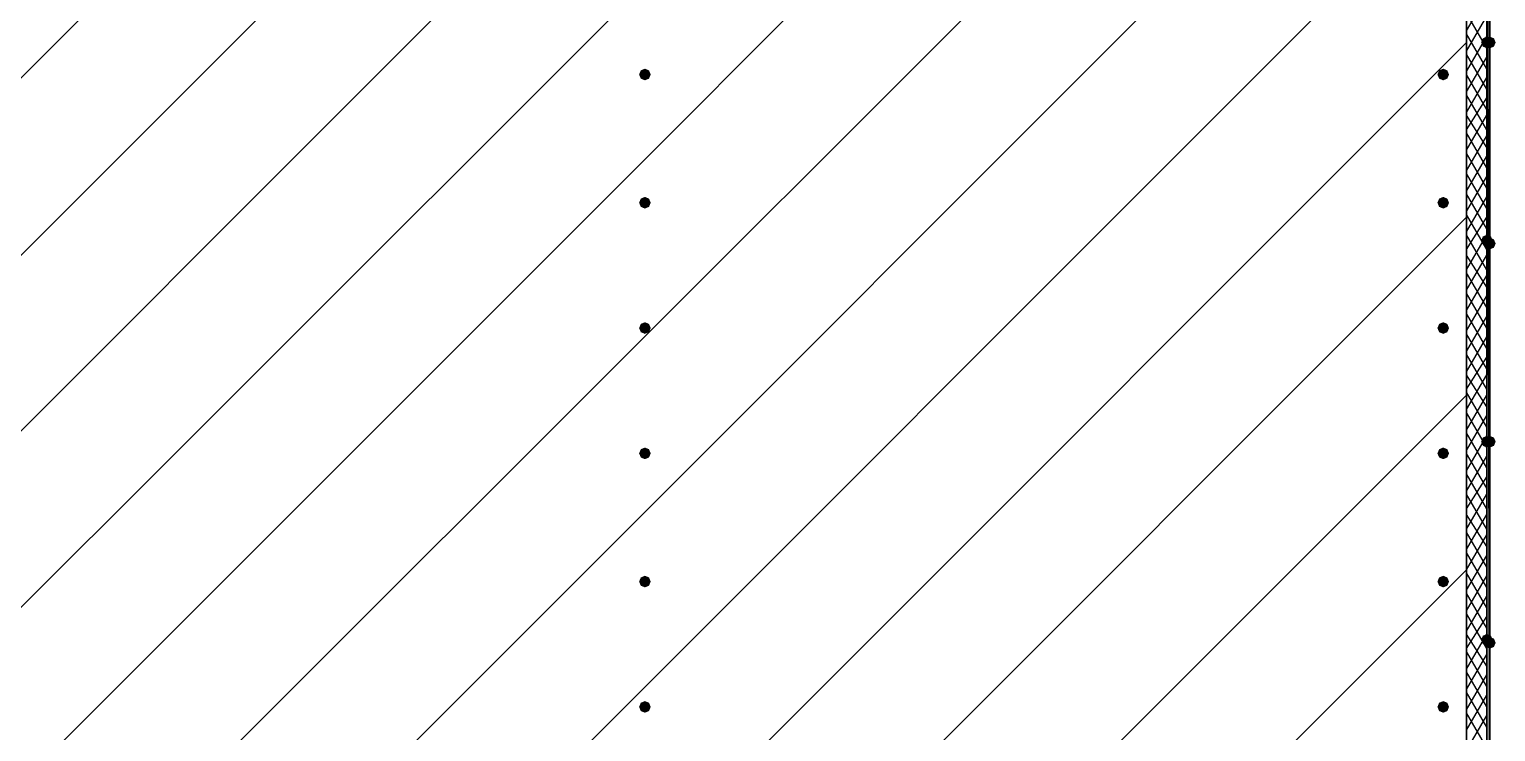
# Model space of a CAD drawing. Header units: millimetres. Extents: x 0 to 420, y 0 to 297.
# Drawn here: x 369.56 to 390.86, y 137.77 to 147.98 of the extents above; entities that cross this region are included whole.
import ezdxf

# ---------------------------------------------------------------- set-up
doc = ezdxf.new("R2010")
doc.units = ezdxf.units.MM
doc.layers.get('0').update_dxf_attribs({"linetype": 'CONTINUOUS'})

msp = doc.modelspace()

# ---------------------------------------------------------------- hatches: boundary and pattern name
at = {"true_color": 0x000007}
h = msp.add_hatch(color=0, dxfattribs=at)
h.paths.add_polyline_path([(390.779, 153.585333), (390.736667, 153.585333), (390.779, 136.186333)], flags=0)
h.paths.add_polyline_path([(390.736667, 153.585333), (390.779, 136.186333), (390.736667, 136.186333)], flags=0)
at = {"true_color": 0x0000fe}
for points in [[(390.821333, 147.785667), (390.796462, 147.725871), (390.736667, 147.701), (390.676871, 147.725871), (390.652, 147.785667), (390.676871, 147.845462), (390.736667, 147.870333), (390.796462, 147.845463)], [(390.863667, 147.785667), (390.838796, 147.725871), (390.779, 147.701), (390.719204, 147.725871), (390.694333, 147.785667), (390.719204, 147.845462), (390.779, 147.870333), (390.838796, 147.845463)], [(390.821333, 144.907), (390.796462, 144.847204), (390.736667, 144.822333), (390.676871, 144.847204), (390.652, 144.907), (390.676871, 144.966796), (390.736667, 144.991667), (390.796462, 144.966796)], [(390.863667, 144.864667), (390.838796, 144.804871), (390.779, 144.78), (390.719204, 144.804871), (390.694333, 144.864667), (390.719204, 144.924462), (390.779, 144.949333), (390.838796, 144.924463)], [(390.821333, 141.986), (390.796462, 141.926204), (390.736667, 141.901333), (390.676871, 141.926204), (390.652, 141.986), (390.676871, 142.045796), (390.736667, 142.070667), (390.796462, 142.045796)], [(390.863667, 141.986), (390.838796, 141.926204), (390.779, 141.901333), (390.719204, 141.926204), (390.694333, 141.986), (390.719204, 142.045796), (390.779, 142.070667), (390.838796, 142.045796)], [(390.821333, 139.107333), (390.796462, 139.047537), (390.736667, 139.022667), (390.676871, 139.047537), (390.652, 139.107333), (390.676871, 139.167129), (390.736667, 139.192), (390.796462, 139.167129)], [(390.863667, 139.065), (390.838796, 139.005204), (390.779, 138.980333), (390.719204, 139.005204), (390.694333, 139.065), (390.719204, 139.124796), (390.779, 139.149667), (390.838796, 139.124796)]]:
    msp.add_hatch(color=0, dxfattribs=at).paths.add_polyline_path(points, flags=0)
at = {"true_color": 0x000007}
for points in [[(378.587, 147.32), (378.562129, 147.260204), (378.502333, 147.235333), (378.442538, 147.260204), (378.417667, 147.32), (378.442537, 147.379796), (378.502333, 147.404667), (378.562129, 147.379796)], [(390.186333, 147.32), (390.161462, 147.260204), (390.101667, 147.235333), (390.041871, 147.260204), (390.017, 147.32), (390.041871, 147.379796), (390.101667, 147.404667), (390.161462, 147.379796)], [(378.587, 145.457333), (378.562129, 145.397537), (378.502333, 145.372667), (378.442538, 145.397537), (378.417667, 145.457333), (378.442537, 145.517129), (378.502333, 145.542), (378.562129, 145.517129)], [(390.186333, 145.457333), (390.161462, 145.397537), (390.101667, 145.372667), (390.041871, 145.397537), (390.017, 145.457333), (390.041871, 145.517129), (390.101667, 145.542), (390.161462, 145.517129)], [(378.587, 143.637), (378.562129, 143.577204), (378.502333, 143.552333), (378.442538, 143.577204), (378.417667, 143.637), (378.442537, 143.696796), (378.502333, 143.721667), (378.562129, 143.696796)], [(390.186333, 143.637), (390.161462, 143.577204), (390.101667, 143.552333), (390.041871, 143.577204), (390.017, 143.637), (390.041871, 143.696796), (390.101667, 143.721667), (390.161462, 143.696796)], [(378.587, 141.816667), (378.562129, 141.756871), (378.502333, 141.732), (378.442538, 141.756871), (378.417667, 141.816667), (378.442537, 141.876462), (378.502333, 141.901333), (378.562129, 141.876463)], [(390.186333, 141.816667), (390.161462, 141.756871), (390.101667, 141.732), (390.041871, 141.756871), (390.017, 141.816667), (390.041871, 141.876462), (390.101667, 141.901333), (390.161462, 141.876463)], [(378.587, 139.954), (378.562129, 139.894204), (378.502333, 139.869333), (378.442538, 139.894204), (378.417667, 139.954), (378.442537, 140.013796), (378.502333, 140.038667), (378.562129, 140.013796)], [(390.186333, 139.954), (390.161462, 139.894204), (390.101667, 139.869333), (390.041871, 139.894204), (390.017, 139.954), (390.041871, 140.013796), (390.101667, 140.038667), (390.161462, 140.013796)], [(378.587, 138.133667), (378.562129, 138.073871), (378.502333, 138.049), (378.442538, 138.073871), (378.417667, 138.133667), (378.442537, 138.193462), (378.502333, 138.218333), (378.562129, 138.193463)], [(390.186333, 138.133667), (390.161462, 138.073871), (390.101667, 138.049), (390.041871, 138.073871), (390.017, 138.133667), (390.041871, 138.193462), (390.101667, 138.218333), (390.161462, 138.193463)]]:
    msp.add_hatch(color=0, dxfattribs=at).paths.add_polyline_path(points, flags=0)

# ---------------------------------------------------------------- linework, layer by layer
at = {"color": 0, "true_color": 0x000007}
for points in [[(390.736667, 118.448667), (390.736667, 173.439667)], [(390.779, 136.186333), (390.779, 153.585333), (390.779, 136.186333), (390.736667, 153.585333)], [(390.440333, 152.908), (390.440333, 124.502333)], [(390.440333, 147.955), (390.736667, 148.463)], [(390.736667, 147.701), (390.440333, 148.209)], [(390.440333, 147.658667), (390.736667, 148.166667)], [(390.736667, 147.404667), (390.440333, 147.912667)], [(390.440333, 147.362333), (390.736667, 147.870333)], [(390.736667, 147.108333), (390.440333, 147.616333)], [(390.440333, 147.066), (390.736667, 147.574)], [(390.736667, 146.812), (390.440333, 147.32)], [(390.440333, 146.769667), (390.736667, 147.277667)], [(390.736667, 146.515667), (390.440333, 147.023667)], [(390.440333, 146.515667), (390.736667, 146.981333)], [(390.440333, 146.219333), (390.736667, 146.727333)], [(390.736667, 146.261667), (390.440333, 146.727333)], [(390.736667, 145.965333), (390.440333, 146.473333)], [(390.440333, 145.923), (390.736667, 146.431)], [(390.736667, 145.669), (390.440333, 146.177)], [(390.440333, 145.626667), (390.736667, 146.134667)], [(390.736667, 145.372667), (390.440333, 145.880667)], [(390.440333, 145.330333), (390.736667, 145.838333)], [(390.736667, 145.076333), (390.440333, 145.584333)], [(390.440333, 145.034), (390.736667, 145.542)], [(390.736667, 144.78), (390.440333, 145.288)], [(390.440333, 144.78), (390.736667, 145.245667)], [(390.440333, 144.483667), (390.736667, 144.991667)], [(390.736667, 144.483667), (390.440333, 144.991667)], [(390.440333, 144.187333), (390.736667, 144.695333)], [(390.736667, 144.229667), (390.440333, 144.695333)], [(390.736667, 143.933333), (390.440333, 144.441333)], [(390.440333, 143.891), (390.736667, 144.399)], [(390.736667, 143.637), (390.440333, 144.145)], [(390.440333, 143.594667), (390.736667, 144.102667)], [(390.736667, 143.340667), (390.440333, 143.848667)], [(390.440333, 143.298333), (390.736667, 143.806333)], [(390.736667, 143.044333), (390.440333, 143.552333)], [(390.440333, 143.002), (390.736667, 143.51)], [(390.736667, 142.748), (390.440333, 143.256)], [(390.440333, 142.748), (390.736667, 143.213667)], [(390.440333, 142.451667), (390.736667, 142.959667)], [(390.736667, 142.494), (390.440333, 142.959667)], [(390.736667, 142.197667), (390.440333, 142.705667)], [(390.440333, 142.155333), (390.736667, 142.663333)], [(390.736667, 141.901333), (390.440333, 142.409333)], [(390.440333, 141.859), (390.736667, 142.367)], [(390.736667, 141.605), (390.440333, 142.113)], [(390.440333, 141.562667), (390.736667, 142.070667)], [(390.736667, 141.308667), (390.440333, 141.816667)], [(390.440333, 141.266333), (390.736667, 141.774333)], [(390.736667, 141.012333), (390.440333, 141.520333)], [(390.440333, 141.012333), (390.736667, 141.478)], [(390.440333, 140.716), (390.736667, 141.224)], [(390.736667, 140.716), (390.440333, 141.224)], [(390.440333, 140.419667), (390.736667, 140.927667)], [(390.736667, 140.462), (390.440333, 140.927667)], [(390.736667, 140.165667), (390.440333, 140.673667)], [(390.440333, 140.123333), (390.736667, 140.631333)], [(390.736667, 139.869333), (390.440333, 140.377333)], [(390.440333, 139.827), (390.736667, 140.335)], [(390.736667, 139.573), (390.440333, 140.081)], [(390.440333, 139.530667), (390.736667, 140.038667)], [(390.736667, 139.276667), (390.440333, 139.784667)], [(390.440333, 139.234333), (390.736667, 139.742333)], [(390.736667, 138.980333), (390.440333, 139.488333)], [(390.440333, 138.980333), (390.736667, 139.446)], [(390.440333, 138.684), (390.736667, 139.192)], [(390.736667, 138.726333), (390.440333, 139.192)], [(390.736667, 138.43), (390.440333, 138.938)], [(390.440333, 138.387667), (390.736667, 138.895667)], [(390.736667, 138.133667), (390.440333, 138.641667)], [(390.440333, 138.091333), (390.736667, 138.599333)], [(390.736667, 137.837333), (390.440333, 138.345333)], [(390.440333, 137.795), (390.736667, 138.303)], [(390.736667, 137.541), (390.440333, 138.049)], [(390.440333, 137.498667), (390.736667, 138.006667)]]:
    msp.add_lwpolyline(points, dxfattribs=at)
at = {"color": 0, "true_color": 0x000004}
for points in [[(340.614, 118.448666), (377.867334, 155.701999)], [(343.154, 118.448666), (377.867334, 153.119666)], [(345.736334, 118.448666), (380.195667, 152.907999)], [(348.276334, 118.448666), (382.778, 152.907999)], [(350.858667, 118.448666), (385.318, 152.907999)], [(353.398667, 118.448666), (387.900333, 152.907999)], [(355.981, 118.448666), (390.440333, 152.907999)], [(358.521, 118.448666), (390.440333, 150.367999)], [(361.103334, 118.448666), (390.440333, 147.785666)], [(363.643334, 118.448666), (390.440333, 145.245666)], [(366.225667, 118.448666), (390.440333, 142.663333)], [(368.765667, 118.448666), (390.440333, 140.123333)]]:
    msp.add_lwpolyline(points, dxfattribs=at)
at = {"color": 0, "true_color": 0x000007}
for points in [[(390.779, 153.585333), (390.736667, 153.585333), (390.779, 136.186333)], [(390.736667, 153.585333), (390.779, 136.186333), (390.736667, 136.186333)], [(390.779, 136.186333), (390.779, 153.585333), (390.736667, 153.585333), (390.736667, 136.186333)], [(390.779, 136.186333), (390.779, 153.585333), (390.736667, 153.585333), (390.736667, 136.186333)], [(368.723333, 152.908), (361.272667, 152.908), (361.272667, 118.448667), (373.930333, 118.448667), (373.930333, 124.502333), (390.440333, 124.502333), (390.440333, 135.805333), (390.440333, 152.908)]]:
    msp.add_lwpolyline(points, close=True, dxfattribs=at)

doc.saveas('drawing.dxf')
